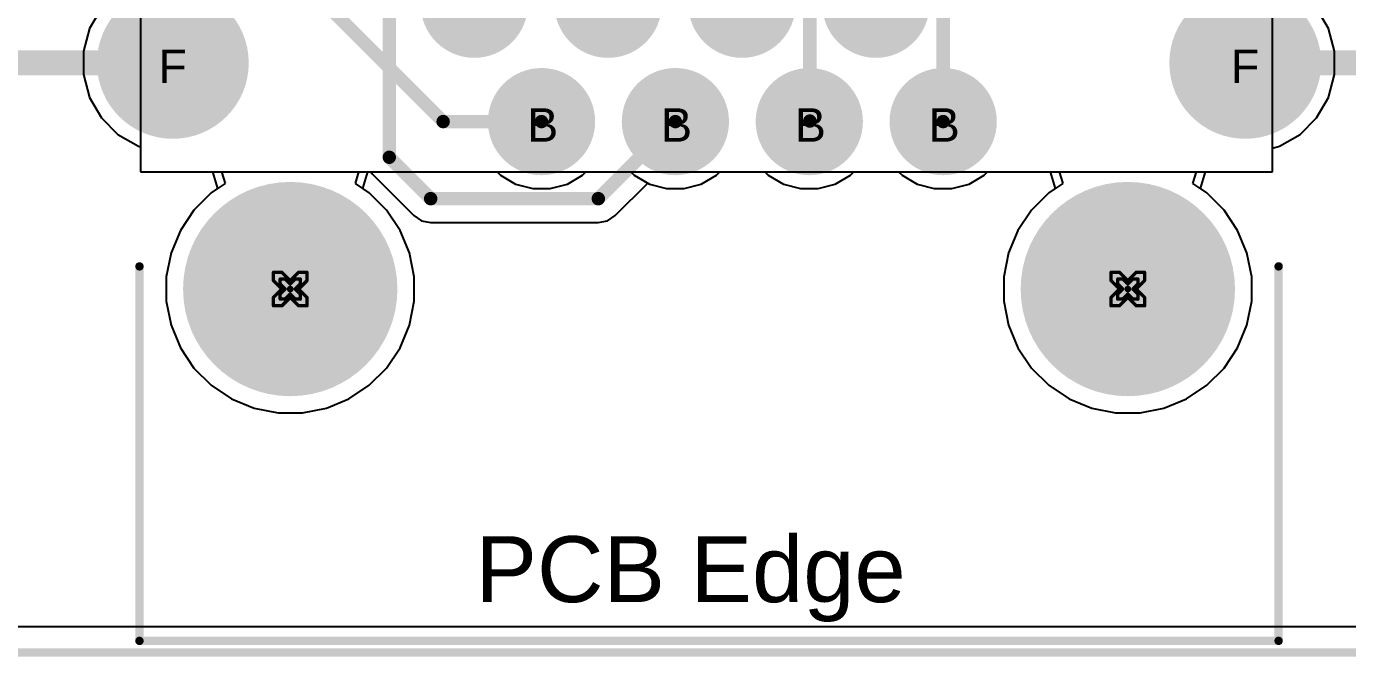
# Model space of a CAD drawing. Header units: inches. Extents: x 0 to 5032, y 0 to 5323.
# Drawn here: x 139.74 to 159.77, y -0.06 to 9.49 of the extents above; entities that cross this region are included whole.
import ezdxf

# ---------------------------------------------------------------- set-up
doc = ezdxf.new("R2010")
doc.units = ezdxf.units.IN
for name, color, linetype in [('Board Outline', 216, 'Continuous'), ('Bottom Layer', 5, 'Continuous'), ('Bottom Solder', 6, 'Continuous'), ('Drill Drawing', 1, 'Continuous'), ('Layer 1', 16, 'Continuous'), ('Layer 2', 76, 'Continuous'), ('Multi-Layer', 9, 'Continuous'), ('Pad Holes', 156, 'Continuous'), ('Top Layer', 1, 'Continuous'), ('Top Overlay', 2, 'Continuous'), ('Top Solder', 216, 'Continuous')]:
    doc.layers.add(name, color=color, linetype=linetype)
doc.styles.add('Arial', font='', dxfattribs={"height": 0.2})
doc.styles.get('Arial').set_extended_font_data('Arial')

# ---------------------------------------------------------------- blocks, each defined once
blk = doc.blocks.new('2_406549_1_119')
at = {"layer": 'Bottom Layer'}
h = blk.add_hatch(color=5, dxfattribs=at)
edge = h.paths.add_edge_path()
edge.add_arc((-3.56, -1.52), 0.762, 0, 360)
h = blk.add_hatch(color=5, dxfattribs=at)
edge = h.paths.add_edge_path()
edge.add_arc((-1.53, -1.52), 0.762, 0, 360)
h = blk.add_hatch(color=5, dxfattribs=at)
edge = h.paths.add_edge_path()
edge.add_arc((0.5, -1.52), 0.762, 0, 360)
h = blk.add_hatch(color=5, dxfattribs=at)
edge = h.paths.add_edge_path()
edge.add_arc((2.53, -1.52), 0.762, 0, 360)
h = blk.add_hatch(color=5, dxfattribs=at)
edge = h.paths.add_edge_path()
edge.add_arc((-8.13, -2.41), 1.1, 0, 360)
h = blk.add_hatch(color=5, dxfattribs=at)
edge = h.paths.add_edge_path()
edge.add_arc((8.13, -2.41), 1.1, 0, 360)
h = blk.add_hatch(color=5, dxfattribs=at)
edge = h.paths.add_edge_path()
edge.add_arc((-2.54, -3.3), 0.762, 0, 360)
h = blk.add_hatch(color=5, dxfattribs=at)
edge = h.paths.add_edge_path()
edge.add_arc((-0.51, -3.3), 0.762, 0, 360)
h = blk.add_hatch(color=5, dxfattribs=at)
edge = h.paths.add_edge_path()
edge.add_arc((1.52, -3.3), 0.762, 0, 360)
h = blk.add_hatch(color=5, dxfattribs=at)
edge = h.paths.add_edge_path()
edge.add_arc((3.55, -3.3), 0.762, 0, 360)
at = {"layer": 'Bottom Solder'}
h = blk.add_hatch(color=6, dxfattribs=at)
edge = h.paths.add_edge_path()
edge.add_arc((-3.56, -1.52), 0.813, 0, 360)
h = blk.add_hatch(color=6, dxfattribs=at)
edge = h.paths.add_edge_path()
edge.add_arc((-1.53, -1.52), 0.813, 0, 360)
h = blk.add_hatch(color=6, dxfattribs=at)
edge = h.paths.add_edge_path()
edge.add_arc((0.5, -1.52), 0.813, 0, 360)
h = blk.add_hatch(color=6, dxfattribs=at)
edge = h.paths.add_edge_path()
edge.add_arc((2.53, -1.52), 0.813, 0, 360)
h = blk.add_hatch(color=6, dxfattribs=at)
edge = h.paths.add_edge_path()
edge.add_arc((-8.13, -2.41), 1.151, 0, 360)
h = blk.add_hatch(color=6, dxfattribs=at)
edge = h.paths.add_edge_path()
edge.add_arc((8.13, -2.41), 1.151, 0, 360)
h = blk.add_hatch(color=6, dxfattribs=at)
edge = h.paths.add_edge_path()
edge.add_arc((-2.54, -3.3), 0.813, 0, 360)
h = blk.add_hatch(color=6, dxfattribs=at)
edge = h.paths.add_edge_path()
edge.add_arc((-0.51, -3.3), 0.813, 0, 360)
h = blk.add_hatch(color=6, dxfattribs=at)
edge = h.paths.add_edge_path()
edge.add_arc((1.52, -3.3), 0.813, 0, 360)
h = blk.add_hatch(color=6, dxfattribs=at)
edge = h.paths.add_edge_path()
edge.add_arc((3.55, -3.3), 0.813, 0, 360)
h = blk.add_hatch(color=6, dxfattribs=at)
edge = h.paths.add_edge_path()
edge.add_arc((-6.35, -5.84), 0.0508, 0, 360)
h = blk.add_hatch(color=6, dxfattribs=at)
edge = h.paths.add_edge_path()
edge.add_arc((6.35, -5.84), 0.0508, 0, 360)
at = {"layer": 'Layer 1'}
h = blk.add_hatch(color=16, dxfattribs=at)
edge = h.paths.add_edge_path()
edge.add_arc((-3.56, -1.52), 0.762, 0, 360)
h = blk.add_hatch(color=16, dxfattribs=at)
edge = h.paths.add_edge_path()
edge.add_arc((-1.53, -1.52), 0.762, 0, 360)
h = blk.add_hatch(color=16, dxfattribs=at)
edge = h.paths.add_edge_path()
edge.add_arc((0.5, -1.52), 0.762, 0, 360)
h = blk.add_hatch(color=16, dxfattribs=at)
edge = h.paths.add_edge_path()
edge.add_arc((2.53, -1.52), 0.762, 0, 360)
h = blk.add_hatch(color=16, dxfattribs=at)
edge = h.paths.add_edge_path()
edge.add_arc((-8.13, -2.41), 1.1, 0, 360)
h = blk.add_hatch(color=16, dxfattribs=at)
edge = h.paths.add_edge_path()
edge.add_arc((8.13, -2.41), 1.1, 0, 360)
h = blk.add_hatch(color=16, dxfattribs=at)
edge = h.paths.add_edge_path()
edge.add_arc((-2.54, -3.3), 0.762, 0, 360)
h = blk.add_hatch(color=16, dxfattribs=at)
edge = h.paths.add_edge_path()
edge.add_arc((-0.51, -3.3), 0.762, 0, 360)
h = blk.add_hatch(color=16, dxfattribs=at)
edge = h.paths.add_edge_path()
edge.add_arc((1.52, -3.3), 0.762, 0, 360)
h = blk.add_hatch(color=16, dxfattribs=at)
edge = h.paths.add_edge_path()
edge.add_arc((3.55, -3.3), 0.762, 0, 360)
at = {"layer": 'Layer 2'}
h = blk.add_hatch(color=76, dxfattribs=at)
edge = h.paths.add_edge_path()
edge.add_arc((-3.56, -1.52), 0.762, 0, 360)
h = blk.add_hatch(color=76, dxfattribs=at)
edge = h.paths.add_edge_path()
edge.add_arc((-1.53, -1.52), 0.762, 0, 360)
h = blk.add_hatch(color=76, dxfattribs=at)
edge = h.paths.add_edge_path()
edge.add_arc((0.5, -1.52), 0.762, 0, 360)
h = blk.add_hatch(color=76, dxfattribs=at)
edge = h.paths.add_edge_path()
edge.add_arc((2.53, -1.52), 0.762, 0, 360)
h = blk.add_hatch(color=76, dxfattribs=at)
edge = h.paths.add_edge_path()
edge.add_arc((-8.13, -2.41), 1.1, 0, 360)
h = blk.add_hatch(color=76, dxfattribs=at)
edge = h.paths.add_edge_path()
edge.add_arc((8.13, -2.41), 1.1, 0, 360)
h = blk.add_hatch(color=76, dxfattribs=at)
edge = h.paths.add_edge_path()
edge.add_arc((-2.54, -3.3), 0.762, 0, 360)
h = blk.add_hatch(color=76, dxfattribs=at)
edge = h.paths.add_edge_path()
edge.add_arc((-0.51, -3.3), 0.762, 0, 360)
h = blk.add_hatch(color=76, dxfattribs=at)
edge = h.paths.add_edge_path()
edge.add_arc((1.52, -3.3), 0.762, 0, 360)
h = blk.add_hatch(color=76, dxfattribs=at)
edge = h.paths.add_edge_path()
edge.add_arc((3.55, -3.3), 0.762, 0, 360)
at = {"layer": 'Multi-Layer'}
h = blk.add_hatch(color=9, dxfattribs=at)
edge = h.paths.add_edge_path()
edge.add_arc((-3.56, -1.52), 0.762, 0, 360)
h = blk.add_hatch(color=9, dxfattribs=at)
edge = h.paths.add_edge_path()
edge.add_arc((-1.53, -1.52), 0.762, 0, 360)
h = blk.add_hatch(color=9, dxfattribs=at)
edge = h.paths.add_edge_path()
edge.add_arc((0.5, -1.52), 0.762, 0, 360)
h = blk.add_hatch(color=9, dxfattribs=at)
edge = h.paths.add_edge_path()
edge.add_arc((2.53, -1.52), 0.762, 0, 360)
h = blk.add_hatch(color=9, dxfattribs=at)
edge = h.paths.add_edge_path()
edge.add_arc((-8.13, -2.41), 1.1, 0, 360)
h = blk.add_hatch(color=9, dxfattribs=at)
edge = h.paths.add_edge_path()
edge.add_arc((8.13, -2.41), 1.1, 0, 360)
h = blk.add_hatch(color=9, dxfattribs=at)
edge = h.paths.add_edge_path()
edge.add_arc((-2.54, -3.3), 0.762, 0, 360)
h = blk.add_hatch(color=9, dxfattribs=at)
edge = h.paths.add_edge_path()
edge.add_arc((-0.51, -3.3), 0.762, 0, 360)
h = blk.add_hatch(color=9, dxfattribs=at)
edge = h.paths.add_edge_path()
edge.add_arc((1.52, -3.3), 0.762, 0, 360)
h = blk.add_hatch(color=9, dxfattribs=at)
edge = h.paths.add_edge_path()
edge.add_arc((3.55, -3.3), 0.762, 0, 360)
at = {"layer": 'Pad Holes'}
h = blk.add_hatch(color=7, dxfattribs=at)
edge = h.paths.add_edge_path()
edge.add_arc((-3.56, -1.52), 0.45, 0, 360)
h = blk.add_hatch(color=7, dxfattribs=at)
edge = h.paths.add_edge_path()
edge.add_arc((-1.53, -1.52), 0.45, 0, 360)
h = blk.add_hatch(color=7, dxfattribs=at)
edge = h.paths.add_edge_path()
edge.add_arc((0.5, -1.52), 0.45, 0, 360)
h = blk.add_hatch(color=7, dxfattribs=at)
edge = h.paths.add_edge_path()
edge.add_arc((2.53, -1.52), 0.45, 0, 360)
h = blk.add_hatch(color=7, dxfattribs=at)
edge = h.paths.add_edge_path()
edge.add_arc((-8.13, -2.41), 0.785, 0, 360)
h = blk.add_hatch(color=7, dxfattribs=at)
edge = h.paths.add_edge_path()
edge.add_arc((8.13, -2.41), 0.785, 0, 360)
h = blk.add_hatch(color=7, dxfattribs=at)
edge = h.paths.add_edge_path()
edge.add_arc((-2.54, -3.3), 0.45, 0, 360)
h = blk.add_hatch(color=7, dxfattribs=at)
edge = h.paths.add_edge_path()
edge.add_arc((-0.51, -3.3), 0.45, 0, 360)
h = blk.add_hatch(color=7, dxfattribs=at)
edge = h.paths.add_edge_path()
edge.add_arc((1.52, -3.3), 0.45, 0, 360)
h = blk.add_hatch(color=7, dxfattribs=at)
edge = h.paths.add_edge_path()
edge.add_arc((3.55, -3.3), 0.45, 0, 360)
h = blk.add_hatch(color=7, dxfattribs=at)
edge = h.paths.add_edge_path()
edge.add_arc((-6.35, -5.84), 1.625, 0, 360)
h = blk.add_hatch(color=7, dxfattribs=at)
edge = h.paths.add_edge_path()
edge.add_arc((6.35, -5.84), 1.625, 0, 360)
at = {"layer": 'Top Layer'}
h = blk.add_hatch(color=1, dxfattribs=at)
edge = h.paths.add_edge_path()
edge.add_arc((-3.56, -1.52), 0.762, 0, 360)
h = blk.add_hatch(color=1, dxfattribs=at)
edge = h.paths.add_edge_path()
edge.add_arc((-1.53, -1.52), 0.762, 0, 360)
h = blk.add_hatch(color=1, dxfattribs=at)
edge = h.paths.add_edge_path()
edge.add_arc((0.5, -1.52), 0.762, 0, 360)
h = blk.add_hatch(color=1, dxfattribs=at)
edge = h.paths.add_edge_path()
edge.add_arc((2.53, -1.52), 0.762, 0, 360)
h = blk.add_hatch(color=1, dxfattribs=at)
edge = h.paths.add_edge_path()
edge.add_arc((-8.13, -2.41), 1.1, 0, 360)
h = blk.add_hatch(color=1, dxfattribs=at)
edge = h.paths.add_edge_path()
edge.add_arc((8.13, -2.41), 1.1, 0, 360)
h = blk.add_hatch(color=1, dxfattribs=at)
edge = h.paths.add_edge_path()
edge.add_arc((-2.54, -3.3), 0.762, 0, 360)
h = blk.add_hatch(color=1, dxfattribs=at)
edge = h.paths.add_edge_path()
edge.add_arc((-0.51, -3.3), 0.762, 0, 360)
h = blk.add_hatch(color=1, dxfattribs=at)
edge = h.paths.add_edge_path()
edge.add_arc((1.52, -3.3), 0.762, 0, 360)
h = blk.add_hatch(color=1, dxfattribs=at)
edge = h.paths.add_edge_path()
edge.add_arc((3.55, -3.3), 0.762, 0, 360)
at = {"layer": 'Top Solder'}
h = blk.add_hatch(color=216, dxfattribs=at)
edge = h.paths.add_edge_path()
edge.add_arc((-3.56, -1.52), 0.813, 0, 360)
h = blk.add_hatch(color=216, dxfattribs=at)
edge = h.paths.add_edge_path()
edge.add_arc((-1.53, -1.52), 0.813, 0, 360)
h = blk.add_hatch(color=216, dxfattribs=at)
edge = h.paths.add_edge_path()
edge.add_arc((0.5, -1.52), 0.813, 0, 360)
h = blk.add_hatch(color=216, dxfattribs=at)
edge = h.paths.add_edge_path()
edge.add_arc((2.53, -1.52), 0.813, 0, 360)
h = blk.add_hatch(color=216, dxfattribs=at)
edge = h.paths.add_edge_path()
edge.add_arc((-8.13, -2.41), 1.151, 0, 360)
h = blk.add_hatch(color=216, dxfattribs=at)
edge = h.paths.add_edge_path()
edge.add_arc((8.13, -2.41), 1.151, 0, 360)
h = blk.add_hatch(color=216, dxfattribs=at)
edge = h.paths.add_edge_path()
edge.add_arc((-2.54, -3.3), 0.813, 0, 360)
h = blk.add_hatch(color=216, dxfattribs=at)
edge = h.paths.add_edge_path()
edge.add_arc((-0.51, -3.3), 0.813, 0, 360)
h = blk.add_hatch(color=216, dxfattribs=at)
edge = h.paths.add_edge_path()
edge.add_arc((1.52, -3.3), 0.813, 0, 360)
h = blk.add_hatch(color=216, dxfattribs=at)
edge = h.paths.add_edge_path()
edge.add_arc((3.55, -3.3), 0.813, 0, 360)
h = blk.add_hatch(color=216, dxfattribs=at)
edge = h.paths.add_edge_path()
edge.add_arc((-6.35, -5.84), 0.0508, 0, 360)
h = blk.add_hatch(color=216, dxfattribs=at)
edge = h.paths.add_edge_path()
edge.add_arc((6.35, -5.84), 0.0508, 0, 360)
at = {"layer": 'Top Overlay'}
for points in [[(-8.636, -11.176, 0.127, 0.127, 0), (-8.636, -5.496, 0.127, 0.127, 0)], [(8.636, -11.176, 0.127, 0.127, 0), (8.636, -5.496, 0.127, 0.127, 0)], [(-8.636, -11.176, 0.127, 0.127, 0), (8.636, -11.176, 0.127, 0.127, 0)]]:
    blk.add_lwpolyline(points, format="xyseb", dxfattribs=at)
for points in [[(-8.668, -5.496, 0.0635, 0.0635, 1), (-8.604, -5.496, 0.0635, 0.0635, 1)], [(8.604, -5.496, 0.0635, 0.0635, 1), (8.668, -5.496, 0.0635, 0.0635, 1)], [(-8.668, -11.176, 0.0635, 0.0635, 1), (-8.604, -11.176, 0.0635, 0.0635, 1)], [(-8.668, -11.176, 0.0635, 0.0635, 1), (-8.604, -11.176, 0.0635, 0.0635, 1)], [(8.604, -11.176, 0.0635, 0.0635, 1), (8.668, -11.176, 0.0635, 0.0635, 1)], [(8.604, -11.176, 0.0635, 0.0635, 1), (8.668, -11.176, 0.0635, 0.0635, 1)]]:
    blk.add_lwpolyline(points, format="xyseb", close=True, dxfattribs=at)
at = {"layer": 'Top Overlay', "style": 'Arial'}
blk.add_text('PCB Edge', height=1, rotation=360, dxfattribs=at).set_placement((-3.54, -10.589))

msp = doc.modelspace()

# ---------------------------------------------------------------- linework, layer by layer
at = {"layer": 'Board Outline'}
msp.add_lwpolyline([(138.479, 0, 0.127, 0.127, 0), (200, 0, 0.127, 0.127, 0)], format="xyseb", dxfattribs=at)
at = {"layer": 'Bottom Layer'}
for p, q in [((140.877, 9.772), (140.699, 9.463)), ((159.482, 9.463), (159.304, 9.772)), ((140.699, 9.463), (140.607, 9.119)), ((159.575, 9.119), (159.482, 9.463)), ((140.607, 9.119), (140.607, 8.763)), ((159.575, 8.763), (159.575, 9.119)), ((140.607, 8.763), (140.699, 8.418)), ((159.482, 8.418), (159.575, 8.763)), ((140.699, 8.418), (140.877, 8.109)), ((159.304, 8.109), (159.482, 8.418)), ((140.877, 8.109), (141.129, 7.857)), ((159.052, 7.857), (159.304, 8.109)), ((141.129, 7.857), (141.438, 7.679)), ((158.743, 7.679), (159.052, 7.857)), ((141.438, 7.679), (141.471, 7.67)), ((141.471, 7.67), (141.471, 7.289)), ((158.632, 7.649), (158.743, 7.679)), ((158.632, 7.289), (158.632, 7.649)), ((141.471, 7.289), (142.699, 7.289)), ((142.699, 7.289), (142.753, 7.111)), ((144.728, 7.111), (144.782, 7.289)), ((144.782, 7.289), (144.963, 7.289)), ((144.963, 7.289), (144.986, 7.254)), ((144.986, 7.254), (145.614, 6.626)), ((149.973, 7.104), (150.204, 7.238)), ((150.204, 7.238), (150.255, 7.289)), ((150.255, 7.289), (150.936, 7.289)), ((150.936, 7.289), (150.987, 7.238)), ((150.987, 7.238), (151.218, 7.104)), ((152.003, 7.104), (152.234, 7.238)), ((152.234, 7.238), (152.285, 7.289)), ((152.285, 7.289), (152.966, 7.289)), ((152.966, 7.289), (153.017, 7.238)), ((153.017, 7.238), (153.248, 7.104)), ((154.033, 7.104), (154.264, 7.238)), ((154.264, 7.238), (154.315, 7.289)), ((154.315, 7.289), (155.399, 7.289)), ((155.399, 7.289), (155.453, 7.111)), ((157.428, 7.111), (157.482, 7.289)), ((157.482, 7.289), (158.632, 7.289)), ((142.753, 7.111), (142.543, 6.97)), ((144.938, 6.97), (144.728, 7.111)), ((148.669, 6.626), (149.162, 7.119)), ((149.162, 7.119), (149.188, 7.104)), ((149.188, 7.104), (149.447, 7.035)), ((149.447, 7.035), (149.714, 7.035)), ((149.714, 7.035), (149.973, 7.104)), ((151.218, 7.104), (151.477, 7.035)), ((151.477, 7.035), (151.744, 7.035)), ((151.744, 7.035), (152.003, 7.104)), ((153.248, 7.104), (153.507, 7.035)), ((153.507, 7.035), (153.774, 7.035)), ((153.774, 7.035), (154.033, 7.104)), ((155.453, 7.111), (155.243, 6.97)), ((157.638, 6.97), (157.428, 7.111)), ((142.543, 6.97), (142.281, 6.709)), ((145.2, 6.709), (144.938, 6.97)), ((155.243, 6.97), (154.981, 6.709)), ((157.9, 6.709), (157.638, 6.97)), ((142.281, 6.709), (142.075, 6.401)), ((145.406, 6.401), (145.2, 6.709)), ((145.614, 6.626), (145.614, 6.626)), ((145.614, 6.626), (145.731, 6.547)), ((148.551, 6.547), (148.669, 6.626)), ((154.981, 6.709), (154.775, 6.401)), ((158.106, 6.401), (157.9, 6.709)), ((145.731, 6.547), (145.87, 6.52)), ((145.87, 6.52), (148.412, 6.52)), ((148.412, 6.52), (148.551, 6.547)), ((148.412, 6.52), (148.412, 6.52)), ((142.075, 6.401), (141.934, 6.059)), ((145.547, 6.059), (145.406, 6.401)), ((154.775, 6.401), (154.634, 6.059)), ((158.247, 6.059), (158.106, 6.401)), ((141.934, 6.059), (141.862, 5.696)), ((145.62, 5.696), (145.547, 6.059)), ((154.634, 6.059), (154.562, 5.696)), ((158.32, 5.696), (158.247, 6.059)), ((141.862, 5.696), (141.862, 5.326)), ((145.62, 5.326), (145.62, 5.696)), ((154.562, 5.696), (154.562, 5.326)), ((158.32, 5.326), (158.32, 5.696)), ((141.862, 5.326), (141.934, 4.963)), ((145.547, 4.963), (145.62, 5.326)), ((154.562, 5.326), (154.634, 4.963)), ((158.247, 4.963), (158.32, 5.326)), ((141.934, 4.963), (142.075, 4.621)), ((145.406, 4.621), (145.547, 4.963)), ((154.634, 4.963), (154.775, 4.621)), ((158.106, 4.621), (158.247, 4.963)), ((142.075, 4.621), (142.281, 4.313)), ((145.2, 4.313), (145.406, 4.621)), ((154.775, 4.621), (154.981, 4.313)), ((157.9, 4.313), (158.106, 4.621)), ((142.281, 4.313), (142.543, 4.051)), ((144.938, 4.051), (145.2, 4.313)), ((154.981, 4.313), (155.243, 4.051)), ((157.638, 4.051), (157.9, 4.313)), ((142.543, 4.051), (142.851, 3.846)), ((144.631, 3.846), (144.938, 4.051)), ((155.243, 4.051), (155.551, 3.846)), ((157.331, 3.846), (157.638, 4.051)), ((142.851, 3.846), (143.193, 3.704)), ((144.289, 3.704), (144.631, 3.846)), ((155.551, 3.846), (155.893, 3.704)), ((156.989, 3.704), (157.331, 3.846)), ((143.193, 3.704), (143.556, 3.632)), ((143.556, 3.632), (143.926, 3.632)), ((143.926, 3.632), (144.289, 3.704)), ((155.893, 3.704), (156.256, 3.632)), ((156.256, 3.632), (156.626, 3.632)), ((156.626, 3.632), (156.989, 3.704)), ((195.516, 0.388), (138.868, 0.388))]:
    msp.add_line(p, q, dxfattribs=at)
for points in [[(145.242, 7.51, 0.203, 0.203, 0), (145.242, 10.391, 0.203, 0.203, 0)], [(148.412, 6.882, 0.203, 0.203, 0), (149.581, 8.051, 0.203, 0.203, 0)], [(145.242, 7.51, 0.203, 0.203, 0), (145.87, 6.882, 0.203, 0.203, 0)], [(145.87, 6.882, 0.203, 0.203, 0), (148.412, 6.882, 0.203, 0.203, 0)]]:
    msp.add_lwpolyline(points, format="xyseb", dxfattribs=at)
for points in [[(149.53, 8.051, 0.102, 0.102, 1), (149.631, 8.051, 0.102, 0.102, 1)], [(145.192, 7.51, 0.102, 0.102, 1), (145.293, 7.51, 0.102, 0.102, 1)], [(145.192, 7.51, 0.102, 0.102, 1), (145.293, 7.51, 0.102, 0.102, 1)], [(145.819, 6.882, 0.102, 0.102, 1), (145.921, 6.882, 0.102, 0.102, 1)], [(145.819, 6.882, 0.102, 0.102, 1), (145.921, 6.882, 0.102, 0.102, 1)], [(148.361, 6.882, 0.102, 0.102, 1), (148.463, 6.882, 0.102, 0.102, 1)], [(148.361, 6.882, 0.102, 0.102, 1), (148.463, 6.882, 0.102, 0.102, 1)]]:
    msp.add_lwpolyline(points, format="xyseb", close=True, dxfattribs=at)
at = {"layer": 'Drill Drawing'}
for points in [[(143.487, 5.638, 0.0508, 0.0508, 0), (143.487, 5.765, 0.0508, 0.0508, 0)], [(143.487, 5.765, 0.0508, 0.0508, 0), (143.614, 5.765, 0.0508, 0.0508, 0)], [(143.487, 5.638, 0.0508, 0.0508, 0), (143.614, 5.511, 0.0508, 0.0508, 0)], [(143.588, 5.587, 0.0508, 0.0508, 0), (143.588, 5.663, 0.0508, 0.0508, 0)], [(143.588, 5.663, 0.0508, 0.0508, 0), (143.664, 5.663, 0.0508, 0.0508, 0)], [(143.588, 5.587, 0.0508, 0.0508, 0), (143.664, 5.511, 0.0508, 0.0508, 0)], [(143.614, 5.765, 0.0508, 0.0508, 0), (143.741, 5.638, 0.0508, 0.0508, 0)], [(143.664, 5.663, 0.0508, 0.0508, 0), (143.741, 5.587, 0.0508, 0.0508, 0)], [(143.741, 5.638, 0.0508, 0.0508, 0), (143.868, 5.765, 0.0508, 0.0508, 0)], [(143.741, 5.587, 0.0508, 0.0508, 0), (143.817, 5.663, 0.0508, 0.0508, 0)], [(143.817, 5.663, 0.0508, 0.0508, 0), (143.893, 5.663, 0.0508, 0.0508, 0)], [(143.817, 5.511, 0.0508, 0.0508, 0), (143.893, 5.587, 0.0508, 0.0508, 0)], [(143.868, 5.765, 0.0508, 0.0508, 0), (143.995, 5.765, 0.0508, 0.0508, 0)], [(143.868, 5.511, 0.0508, 0.0508, 0), (143.995, 5.638, 0.0508, 0.0508, 0)], [(143.893, 5.587, 0.0508, 0.0508, 0), (143.893, 5.663, 0.0508, 0.0508, 0)], [(143.995, 5.638, 0.0508, 0.0508, 0), (143.995, 5.765, 0.0508, 0.0508, 0)], [(156.187, 5.638, 0.0508, 0.0508, 0), (156.187, 5.765, 0.0508, 0.0508, 0)], [(156.187, 5.765, 0.0508, 0.0508, 0), (156.314, 5.765, 0.0508, 0.0508, 0)], [(156.187, 5.638, 0.0508, 0.0508, 0), (156.314, 5.511, 0.0508, 0.0508, 0)], [(156.288, 5.587, 0.0508, 0.0508, 0), (156.288, 5.663, 0.0508, 0.0508, 0)], [(156.288, 5.663, 0.0508, 0.0508, 0), (156.364, 5.663, 0.0508, 0.0508, 0)], [(156.288, 5.587, 0.0508, 0.0508, 0), (156.364, 5.511, 0.0508, 0.0508, 0)], [(156.314, 5.765, 0.0508, 0.0508, 0), (156.441, 5.638, 0.0508, 0.0508, 0)], [(156.364, 5.663, 0.0508, 0.0508, 0), (156.441, 5.587, 0.0508, 0.0508, 0)], [(156.441, 5.638, 0.0508, 0.0508, 0), (156.568, 5.765, 0.0508, 0.0508, 0)], [(156.441, 5.587, 0.0508, 0.0508, 0), (156.517, 5.663, 0.0508, 0.0508, 0)], [(156.517, 5.663, 0.0508, 0.0508, 0), (156.593, 5.663, 0.0508, 0.0508, 0)], [(156.517, 5.511, 0.0508, 0.0508, 0), (156.593, 5.587, 0.0508, 0.0508, 0)], [(156.568, 5.765, 0.0508, 0.0508, 0), (156.695, 5.765, 0.0508, 0.0508, 0)], [(156.568, 5.511, 0.0508, 0.0508, 0), (156.695, 5.638, 0.0508, 0.0508, 0)], [(156.593, 5.587, 0.0508, 0.0508, 0), (156.593, 5.663, 0.0508, 0.0508, 0)], [(156.695, 5.638, 0.0508, 0.0508, 0), (156.695, 5.765, 0.0508, 0.0508, 0)], [(143.487, 5.384, 0.0508, 0.0508, 0), (143.614, 5.511, 0.0508, 0.0508, 0)], [(143.487, 5.257, 0.0508, 0.0508, 0), (143.487, 5.384, 0.0508, 0.0508, 0)], [(143.588, 5.435, 0.0508, 0.0508, 0), (143.664, 5.511, 0.0508, 0.0508, 0)], [(143.588, 5.358, 0.0508, 0.0508, 0), (143.588, 5.435, 0.0508, 0.0508, 0)], [(143.614, 5.257, 0.0508, 0.0508, 0), (143.741, 5.384, 0.0508, 0.0508, 0)], [(143.664, 5.358, 0.0508, 0.0508, 0), (143.741, 5.435, 0.0508, 0.0508, 0)], [(143.741, 5.435, 0.0508, 0.0508, 0), (143.817, 5.358, 0.0508, 0.0508, 0)], [(143.741, 5.384, 0.0508, 0.0508, 0), (143.868, 5.257, 0.0508, 0.0508, 0)], [(143.817, 5.511, 0.0508, 0.0508, 0), (143.893, 5.435, 0.0508, 0.0508, 0)], [(143.868, 5.511, 0.0508, 0.0508, 0), (143.995, 5.384, 0.0508, 0.0508, 0)], [(143.893, 5.358, 0.0508, 0.0508, 0), (143.893, 5.435, 0.0508, 0.0508, 0)], [(143.995, 5.257, 0.0508, 0.0508, 0), (143.995, 5.384, 0.0508, 0.0508, 0)], [(156.187, 5.384, 0.0508, 0.0508, 0), (156.314, 5.511, 0.0508, 0.0508, 0)], [(156.187, 5.257, 0.0508, 0.0508, 0), (156.187, 5.384, 0.0508, 0.0508, 0)], [(156.288, 5.435, 0.0508, 0.0508, 0), (156.364, 5.511, 0.0508, 0.0508, 0)], [(156.288, 5.358, 0.0508, 0.0508, 0), (156.288, 5.435, 0.0508, 0.0508, 0)], [(156.314, 5.257, 0.0508, 0.0508, 0), (156.441, 5.384, 0.0508, 0.0508, 0)], [(156.364, 5.358, 0.0508, 0.0508, 0), (156.441, 5.435, 0.0508, 0.0508, 0)], [(156.441, 5.435, 0.0508, 0.0508, 0), (156.517, 5.358, 0.0508, 0.0508, 0)], [(156.441, 5.384, 0.0508, 0.0508, 0), (156.568, 5.257, 0.0508, 0.0508, 0)], [(156.517, 5.511, 0.0508, 0.0508, 0), (156.593, 5.435, 0.0508, 0.0508, 0)], [(156.568, 5.511, 0.0508, 0.0508, 0), (156.695, 5.384, 0.0508, 0.0508, 0)], [(156.593, 5.358, 0.0508, 0.0508, 0), (156.593, 5.435, 0.0508, 0.0508, 0)], [(156.695, 5.257, 0.0508, 0.0508, 0), (156.695, 5.384, 0.0508, 0.0508, 0)], [(143.487, 5.257, 0.0508, 0.0508, 0), (143.614, 5.257, 0.0508, 0.0508, 0)], [(143.588, 5.358, 0.0508, 0.0508, 0), (143.664, 5.358, 0.0508, 0.0508, 0)], [(143.817, 5.358, 0.0508, 0.0508, 0), (143.893, 5.358, 0.0508, 0.0508, 0)], [(143.868, 5.257, 0.0508, 0.0508, 0), (143.995, 5.257, 0.0508, 0.0508, 0)], [(156.187, 5.257, 0.0508, 0.0508, 0), (156.314, 5.257, 0.0508, 0.0508, 0)], [(156.288, 5.358, 0.0508, 0.0508, 0), (156.364, 5.358, 0.0508, 0.0508, 0)], [(156.517, 5.358, 0.0508, 0.0508, 0), (156.593, 5.358, 0.0508, 0.0508, 0)], [(156.568, 5.257, 0.0508, 0.0508, 0), (156.695, 5.257, 0.0508, 0.0508, 0)]]:
    msp.add_lwpolyline(points, format="xyseb", dxfattribs=at)
for points in [[(143.474, 5.765, 0.0254, 0.0254, 1), (143.499, 5.765, 0.0254, 0.0254, 1)], [(143.474, 5.765, 0.0254, 0.0254, 1), (143.499, 5.765, 0.0254, 0.0254, 1)], [(143.474, 5.638, 0.0254, 0.0254, 1), (143.499, 5.638, 0.0254, 0.0254, 1)], [(143.474, 5.638, 0.0254, 0.0254, 1), (143.499, 5.638, 0.0254, 0.0254, 1)], [(143.576, 5.663, 0.0254, 0.0254, 1), (143.601, 5.663, 0.0254, 0.0254, 1)], [(143.576, 5.663, 0.0254, 0.0254, 1), (143.601, 5.663, 0.0254, 0.0254, 1)], [(143.576, 5.587, 0.0254, 0.0254, 1), (143.601, 5.587, 0.0254, 0.0254, 1)], [(143.576, 5.587, 0.0254, 0.0254, 1), (143.601, 5.587, 0.0254, 0.0254, 1)], [(143.601, 5.765, 0.0254, 0.0254, 1), (143.626, 5.765, 0.0254, 0.0254, 1)], [(143.601, 5.765, 0.0254, 0.0254, 1), (143.626, 5.765, 0.0254, 0.0254, 1)], [(143.652, 5.663, 0.0254, 0.0254, 1), (143.677, 5.663, 0.0254, 0.0254, 1)], [(143.652, 5.663, 0.0254, 0.0254, 1), (143.677, 5.663, 0.0254, 0.0254, 1)], [(143.728, 5.638, 0.0254, 0.0254, 1), (143.753, 5.638, 0.0254, 0.0254, 1)], [(143.728, 5.638, 0.0254, 0.0254, 1), (143.753, 5.638, 0.0254, 0.0254, 1)], [(143.728, 5.587, 0.0254, 0.0254, 1), (143.753, 5.587, 0.0254, 0.0254, 1)], [(143.728, 5.587, 0.0254, 0.0254, 1), (143.753, 5.587, 0.0254, 0.0254, 1)], [(143.804, 5.663, 0.0254, 0.0254, 1), (143.83, 5.663, 0.0254, 0.0254, 1)], [(143.804, 5.663, 0.0254, 0.0254, 1), (143.83, 5.663, 0.0254, 0.0254, 1)], [(143.855, 5.765, 0.0254, 0.0254, 1), (143.88, 5.765, 0.0254, 0.0254, 1)], [(143.855, 5.765, 0.0254, 0.0254, 1), (143.88, 5.765, 0.0254, 0.0254, 1)], [(143.88, 5.663, 0.0254, 0.0254, 1), (143.906, 5.663, 0.0254, 0.0254, 1)], [(143.88, 5.663, 0.0254, 0.0254, 1), (143.906, 5.663, 0.0254, 0.0254, 1)], [(143.88, 5.587, 0.0254, 0.0254, 1), (143.906, 5.587, 0.0254, 0.0254, 1)], [(143.88, 5.587, 0.0254, 0.0254, 1), (143.906, 5.587, 0.0254, 0.0254, 1)], [(143.982, 5.765, 0.0254, 0.0254, 1), (144.007, 5.765, 0.0254, 0.0254, 1)], [(143.982, 5.765, 0.0254, 0.0254, 1), (144.007, 5.765, 0.0254, 0.0254, 1)], [(143.982, 5.638, 0.0254, 0.0254, 1), (144.007, 5.638, 0.0254, 0.0254, 1)], [(143.982, 5.638, 0.0254, 0.0254, 1), (144.007, 5.638, 0.0254, 0.0254, 1)], [(156.174, 5.765, 0.0254, 0.0254, 1), (156.199, 5.765, 0.0254, 0.0254, 1)], [(156.174, 5.765, 0.0254, 0.0254, 1), (156.199, 5.765, 0.0254, 0.0254, 1)], [(156.174, 5.638, 0.0254, 0.0254, 1), (156.199, 5.638, 0.0254, 0.0254, 1)], [(156.174, 5.638, 0.0254, 0.0254, 1), (156.199, 5.638, 0.0254, 0.0254, 1)], [(156.276, 5.663, 0.0254, 0.0254, 1), (156.301, 5.663, 0.0254, 0.0254, 1)], [(156.276, 5.663, 0.0254, 0.0254, 1), (156.301, 5.663, 0.0254, 0.0254, 1)], [(156.276, 5.587, 0.0254, 0.0254, 1), (156.301, 5.587, 0.0254, 0.0254, 1)], [(156.276, 5.587, 0.0254, 0.0254, 1), (156.301, 5.587, 0.0254, 0.0254, 1)], [(156.301, 5.765, 0.0254, 0.0254, 1), (156.326, 5.765, 0.0254, 0.0254, 1)], [(156.301, 5.765, 0.0254, 0.0254, 1), (156.326, 5.765, 0.0254, 0.0254, 1)], [(156.352, 5.663, 0.0254, 0.0254, 1), (156.377, 5.663, 0.0254, 0.0254, 1)], [(156.352, 5.663, 0.0254, 0.0254, 1), (156.377, 5.663, 0.0254, 0.0254, 1)], [(156.428, 5.638, 0.0254, 0.0254, 1), (156.453, 5.638, 0.0254, 0.0254, 1)], [(156.428, 5.638, 0.0254, 0.0254, 1), (156.453, 5.638, 0.0254, 0.0254, 1)], [(156.428, 5.587, 0.0254, 0.0254, 1), (156.453, 5.587, 0.0254, 0.0254, 1)], [(156.428, 5.587, 0.0254, 0.0254, 1), (156.453, 5.587, 0.0254, 0.0254, 1)], [(156.504, 5.663, 0.0254, 0.0254, 1), (156.53, 5.663, 0.0254, 0.0254, 1)], [(156.504, 5.663, 0.0254, 0.0254, 1), (156.53, 5.663, 0.0254, 0.0254, 1)], [(156.555, 5.765, 0.0254, 0.0254, 1), (156.58, 5.765, 0.0254, 0.0254, 1)], [(156.555, 5.765, 0.0254, 0.0254, 1), (156.58, 5.765, 0.0254, 0.0254, 1)], [(156.58, 5.663, 0.0254, 0.0254, 1), (156.606, 5.663, 0.0254, 0.0254, 1)], [(156.58, 5.663, 0.0254, 0.0254, 1), (156.606, 5.663, 0.0254, 0.0254, 1)], [(156.58, 5.587, 0.0254, 0.0254, 1), (156.606, 5.587, 0.0254, 0.0254, 1)], [(156.58, 5.587, 0.0254, 0.0254, 1), (156.606, 5.587, 0.0254, 0.0254, 1)], [(156.682, 5.765, 0.0254, 0.0254, 1), (156.707, 5.765, 0.0254, 0.0254, 1)], [(156.682, 5.765, 0.0254, 0.0254, 1), (156.707, 5.765, 0.0254, 0.0254, 1)], [(156.682, 5.638, 0.0254, 0.0254, 1), (156.707, 5.638, 0.0254, 0.0254, 1)], [(156.682, 5.638, 0.0254, 0.0254, 1), (156.707, 5.638, 0.0254, 0.0254, 1)], [(143.474, 5.384, 0.0254, 0.0254, 1), (143.499, 5.384, 0.0254, 0.0254, 1)], [(143.474, 5.384, 0.0254, 0.0254, 1), (143.499, 5.384, 0.0254, 0.0254, 1)], [(143.576, 5.435, 0.0254, 0.0254, 1), (143.601, 5.435, 0.0254, 0.0254, 1)], [(143.576, 5.435, 0.0254, 0.0254, 1), (143.601, 5.435, 0.0254, 0.0254, 1)], [(143.601, 5.511, 0.0254, 0.0254, 1), (143.626, 5.511, 0.0254, 0.0254, 1)], [(143.601, 5.511, 0.0254, 0.0254, 1), (143.626, 5.511, 0.0254, 0.0254, 1)], [(143.652, 5.511, 0.0254, 0.0254, 1), (143.677, 5.511, 0.0254, 0.0254, 1)], [(143.652, 5.511, 0.0254, 0.0254, 1), (143.677, 5.511, 0.0254, 0.0254, 1)], [(143.728, 5.435, 0.0254, 0.0254, 1), (143.753, 5.435, 0.0254, 0.0254, 1)], [(143.728, 5.435, 0.0254, 0.0254, 1), (143.753, 5.435, 0.0254, 0.0254, 1)], [(143.728, 5.384, 0.0254, 0.0254, 1), (143.753, 5.384, 0.0254, 0.0254, 1)], [(143.728, 5.384, 0.0254, 0.0254, 1), (143.753, 5.384, 0.0254, 0.0254, 1)], [(143.804, 5.511, 0.0254, 0.0254, 1), (143.83, 5.511, 0.0254, 0.0254, 1)], [(143.804, 5.511, 0.0254, 0.0254, 1), (143.83, 5.511, 0.0254, 0.0254, 1)], [(143.855, 5.511, 0.0254, 0.0254, 1), (143.88, 5.511, 0.0254, 0.0254, 1)], [(143.855, 5.511, 0.0254, 0.0254, 1), (143.88, 5.511, 0.0254, 0.0254, 1)], [(143.88, 5.435, 0.0254, 0.0254, 1), (143.906, 5.435, 0.0254, 0.0254, 1)], [(143.88, 5.435, 0.0254, 0.0254, 1), (143.906, 5.435, 0.0254, 0.0254, 1)], [(143.982, 5.384, 0.0254, 0.0254, 1), (144.007, 5.384, 0.0254, 0.0254, 1)], [(143.982, 5.384, 0.0254, 0.0254, 1), (144.007, 5.384, 0.0254, 0.0254, 1)], [(156.174, 5.384, 0.0254, 0.0254, 1), (156.199, 5.384, 0.0254, 0.0254, 1)], [(156.174, 5.384, 0.0254, 0.0254, 1), (156.199, 5.384, 0.0254, 0.0254, 1)], [(156.276, 5.435, 0.0254, 0.0254, 1), (156.301, 5.435, 0.0254, 0.0254, 1)], [(156.276, 5.435, 0.0254, 0.0254, 1), (156.301, 5.435, 0.0254, 0.0254, 1)], [(156.301, 5.511, 0.0254, 0.0254, 1), (156.326, 5.511, 0.0254, 0.0254, 1)], [(156.301, 5.511, 0.0254, 0.0254, 1), (156.326, 5.511, 0.0254, 0.0254, 1)], [(156.352, 5.511, 0.0254, 0.0254, 1), (156.377, 5.511, 0.0254, 0.0254, 1)], [(156.352, 5.511, 0.0254, 0.0254, 1), (156.377, 5.511, 0.0254, 0.0254, 1)], [(156.428, 5.435, 0.0254, 0.0254, 1), (156.453, 5.435, 0.0254, 0.0254, 1)], [(156.428, 5.435, 0.0254, 0.0254, 1), (156.453, 5.435, 0.0254, 0.0254, 1)], [(156.428, 5.384, 0.0254, 0.0254, 1), (156.453, 5.384, 0.0254, 0.0254, 1)], [(156.428, 5.384, 0.0254, 0.0254, 1), (156.453, 5.384, 0.0254, 0.0254, 1)], [(156.504, 5.511, 0.0254, 0.0254, 1), (156.53, 5.511, 0.0254, 0.0254, 1)], [(156.504, 5.511, 0.0254, 0.0254, 1), (156.53, 5.511, 0.0254, 0.0254, 1)], [(156.555, 5.511, 0.0254, 0.0254, 1), (156.58, 5.511, 0.0254, 0.0254, 1)], [(156.555, 5.511, 0.0254, 0.0254, 1), (156.58, 5.511, 0.0254, 0.0254, 1)], [(156.58, 5.435, 0.0254, 0.0254, 1), (156.606, 5.435, 0.0254, 0.0254, 1)], [(156.58, 5.435, 0.0254, 0.0254, 1), (156.606, 5.435, 0.0254, 0.0254, 1)], [(156.682, 5.384, 0.0254, 0.0254, 1), (156.707, 5.384, 0.0254, 0.0254, 1)], [(156.682, 5.384, 0.0254, 0.0254, 1), (156.707, 5.384, 0.0254, 0.0254, 1)], [(143.474, 5.257, 0.0254, 0.0254, 1), (143.499, 5.257, 0.0254, 0.0254, 1)], [(143.474, 5.257, 0.0254, 0.0254, 1), (143.499, 5.257, 0.0254, 0.0254, 1)], [(143.576, 5.358, 0.0254, 0.0254, 1), (143.601, 5.358, 0.0254, 0.0254, 1)], [(143.576, 5.358, 0.0254, 0.0254, 1), (143.601, 5.358, 0.0254, 0.0254, 1)], [(143.601, 5.257, 0.0254, 0.0254, 1), (143.626, 5.257, 0.0254, 0.0254, 1)], [(143.601, 5.257, 0.0254, 0.0254, 1), (143.626, 5.257, 0.0254, 0.0254, 1)], [(143.652, 5.358, 0.0254, 0.0254, 1), (143.677, 5.358, 0.0254, 0.0254, 1)], [(143.652, 5.358, 0.0254, 0.0254, 1), (143.677, 5.358, 0.0254, 0.0254, 1)], [(143.804, 5.358, 0.0254, 0.0254, 1), (143.83, 5.358, 0.0254, 0.0254, 1)], [(143.804, 5.358, 0.0254, 0.0254, 1), (143.83, 5.358, 0.0254, 0.0254, 1)], [(143.855, 5.257, 0.0254, 0.0254, 1), (143.88, 5.257, 0.0254, 0.0254, 1)], [(143.855, 5.257, 0.0254, 0.0254, 1), (143.88, 5.257, 0.0254, 0.0254, 1)], [(143.88, 5.358, 0.0254, 0.0254, 1), (143.906, 5.358, 0.0254, 0.0254, 1)], [(143.88, 5.358, 0.0254, 0.0254, 1), (143.906, 5.358, 0.0254, 0.0254, 1)], [(143.982, 5.257, 0.0254, 0.0254, 1), (144.007, 5.257, 0.0254, 0.0254, 1)], [(143.982, 5.257, 0.0254, 0.0254, 1), (144.007, 5.257, 0.0254, 0.0254, 1)], [(156.174, 5.257, 0.0254, 0.0254, 1), (156.199, 5.257, 0.0254, 0.0254, 1)], [(156.174, 5.257, 0.0254, 0.0254, 1), (156.199, 5.257, 0.0254, 0.0254, 1)], [(156.276, 5.358, 0.0254, 0.0254, 1), (156.301, 5.358, 0.0254, 0.0254, 1)], [(156.276, 5.358, 0.0254, 0.0254, 1), (156.301, 5.358, 0.0254, 0.0254, 1)], [(156.301, 5.257, 0.0254, 0.0254, 1), (156.326, 5.257, 0.0254, 0.0254, 1)], [(156.301, 5.257, 0.0254, 0.0254, 1), (156.326, 5.257, 0.0254, 0.0254, 1)], [(156.352, 5.358, 0.0254, 0.0254, 1), (156.377, 5.358, 0.0254, 0.0254, 1)], [(156.352, 5.358, 0.0254, 0.0254, 1), (156.377, 5.358, 0.0254, 0.0254, 1)], [(156.504, 5.358, 0.0254, 0.0254, 1), (156.53, 5.358, 0.0254, 0.0254, 1)], [(156.504, 5.358, 0.0254, 0.0254, 1), (156.53, 5.358, 0.0254, 0.0254, 1)], [(156.555, 5.257, 0.0254, 0.0254, 1), (156.58, 5.257, 0.0254, 0.0254, 1)], [(156.555, 5.257, 0.0254, 0.0254, 1), (156.58, 5.257, 0.0254, 0.0254, 1)], [(156.58, 5.358, 0.0254, 0.0254, 1), (156.606, 5.358, 0.0254, 0.0254, 1)], [(156.58, 5.358, 0.0254, 0.0254, 1), (156.606, 5.358, 0.0254, 0.0254, 1)], [(156.682, 5.257, 0.0254, 0.0254, 1), (156.707, 5.257, 0.0254, 0.0254, 1)], [(156.682, 5.257, 0.0254, 0.0254, 1), (156.707, 5.257, 0.0254, 0.0254, 1)]]:
    msp.add_lwpolyline(points, format="xyseb", close=True, dxfattribs=at)
at = {"layer": 'Layer 1'}
for p, q in [((141.471, 11.709), (141.471, 7.289)), ((158.632, 7.289), (158.632, 11.709)), ((141.471, 7.289), (142.562, 7.289)), ((142.562, 7.289), (142.639, 7.035)), ((144.842, 7.035), (144.919, 7.289)), ((144.919, 7.289), (146.876, 7.289)), ((146.876, 7.289), (146.927, 7.238)), ((146.927, 7.238), (147.158, 7.104)), ((147.943, 7.104), (148.174, 7.238)), ((148.174, 7.238), (148.225, 7.289)), ((148.225, 7.289), (148.906, 7.289)), ((148.906, 7.289), (148.957, 7.238)), ((148.957, 7.238), (149.188, 7.104)), ((149.973, 7.104), (150.204, 7.238)), ((150.204, 7.238), (150.255, 7.289)), ((150.255, 7.289), (150.936, 7.289)), ((150.936, 7.289), (150.987, 7.238)), ((150.987, 7.238), (151.218, 7.104)), ((152.003, 7.104), (152.234, 7.238)), ((152.234, 7.238), (152.285, 7.289)), ((152.285, 7.289), (152.966, 7.289)), ((152.966, 7.289), (153.017, 7.238)), ((153.017, 7.238), (153.248, 7.104)), ((154.033, 7.104), (154.264, 7.238)), ((154.264, 7.238), (154.315, 7.289)), ((154.315, 7.289), (155.262, 7.289)), ((155.262, 7.289), (155.339, 7.035)), ((157.542, 7.035), (157.619, 7.289)), ((157.619, 7.289), (158.632, 7.289)), ((142.639, 7.035), (142.543, 6.97)), ((144.938, 6.97), (144.842, 7.035)), ((147.158, 7.104), (147.417, 7.035)), ((147.417, 7.035), (147.684, 7.035)), ((147.684, 7.035), (147.943, 7.104)), ((149.188, 7.104), (149.447, 7.035)), ((149.447, 7.035), (149.714, 7.035)), ((149.714, 7.035), (149.973, 7.104)), ((151.218, 7.104), (151.477, 7.035)), ((151.477, 7.035), (151.744, 7.035)), ((151.744, 7.035), (152.003, 7.104)), ((153.248, 7.104), (153.507, 7.035)), ((153.507, 7.035), (153.774, 7.035)), ((153.774, 7.035), (154.033, 7.104)), ((155.339, 7.035), (155.243, 6.97)), ((157.638, 6.97), (157.542, 7.035)), ((142.543, 6.97), (142.281, 6.709)), ((145.2, 6.709), (144.938, 6.97)), ((155.243, 6.97), (154.981, 6.709)), ((157.9, 6.709), (157.638, 6.97)), ((142.281, 6.709), (142.075, 6.401)), ((145.406, 6.401), (145.2, 6.709)), ((154.981, 6.709), (154.775, 6.401)), ((158.106, 6.401), (157.9, 6.709)), ((142.075, 6.401), (141.934, 6.059)), ((145.547, 6.059), (145.406, 6.401)), ((154.775, 6.401), (154.634, 6.059)), ((158.247, 6.059), (158.106, 6.401)), ((141.934, 6.059), (141.862, 5.696)), ((145.62, 5.696), (145.547, 6.059)), ((154.634, 6.059), (154.562, 5.696)), ((158.32, 5.696), (158.247, 6.059)), ((141.862, 5.696), (141.862, 5.326)), ((145.62, 5.326), (145.62, 5.696)), ((154.562, 5.696), (154.562, 5.326)), ((158.32, 5.326), (158.32, 5.696)), ((141.862, 5.326), (141.934, 4.963)), ((145.547, 4.963), (145.62, 5.326)), ((154.562, 5.326), (154.634, 4.963)), ((158.247, 4.963), (158.32, 5.326)), ((141.934, 4.963), (142.075, 4.621)), ((145.406, 4.621), (145.547, 4.963)), ((154.634, 4.963), (154.775, 4.621)), ((158.106, 4.621), (158.247, 4.963)), ((142.075, 4.621), (142.281, 4.313)), ((145.2, 4.313), (145.406, 4.621)), ((154.775, 4.621), (154.981, 4.313)), ((157.9, 4.313), (158.106, 4.621)), ((142.281, 4.313), (142.543, 4.051)), ((144.938, 4.051), (145.2, 4.313)), ((154.981, 4.313), (155.243, 4.051)), ((157.638, 4.051), (157.9, 4.313)), ((142.543, 4.051), (142.851, 3.846)), ((144.631, 3.846), (144.938, 4.051)), ((155.243, 4.051), (155.551, 3.846)), ((157.331, 3.846), (157.638, 4.051)), ((142.851, 3.846), (143.193, 3.704)), ((144.289, 3.704), (144.631, 3.846)), ((155.551, 3.846), (155.893, 3.704)), ((156.989, 3.704), (157.331, 3.846)), ((143.193, 3.704), (143.556, 3.632)), ((143.556, 3.632), (143.926, 3.632)), ((143.926, 3.632), (144.289, 3.704)), ((155.893, 3.704), (156.256, 3.632)), ((156.256, 3.632), (156.626, 3.632)), ((156.626, 3.632), (156.989, 3.704)), ((199.612, 0.388), (138.868, 0.388))]:
    msp.add_line(p, q, dxfattribs=at)
for points in [[(139.446, 8.941, 0.381, 0.381, 0), (141.961, 8.941, 0.381, 0.381, 0)], [(158.221, 8.941, 0.381, 0.381, 0), (160.503, 8.941, 0.381, 0.381, 0)]]:
    msp.add_lwpolyline(points, format="xyseb", dxfattribs=at)
for points in [[(141.865, 8.941, 0.191, 0.191, 1), (142.056, 8.941, 0.191, 0.191, 1)], [(158.125, 8.941, 0.191, 0.191, 1), (158.316, 8.941, 0.191, 0.191, 1)]]:
    msp.add_lwpolyline(points, format="xyseb", close=True, dxfattribs=at)
at = {"layer": 'Layer 2'}
for p, q in [((140.877, 9.772), (140.699, 9.463)), ((159.482, 9.463), (159.304, 9.772)), ((140.699, 9.463), (140.607, 9.119)), ((159.575, 9.119), (159.482, 9.463)), ((140.607, 9.119), (140.607, 8.763)), ((159.575, 8.763), (159.575, 9.119)), ((140.607, 8.763), (140.699, 8.418)), ((159.482, 8.418), (159.575, 8.763)), ((140.699, 8.418), (140.877, 8.109)), ((159.304, 8.109), (159.482, 8.418)), ((140.877, 8.109), (141.129, 7.857)), ((159.052, 7.857), (159.304, 8.109)), ((141.129, 7.857), (141.438, 7.679)), ((158.743, 7.679), (159.052, 7.857)), ((141.438, 7.679), (141.471, 7.67)), ((141.471, 7.67), (141.471, 7.289)), ((158.632, 7.649), (158.743, 7.679)), ((158.632, 7.289), (158.632, 7.649)), ((141.471, 7.289), (142.562, 7.289)), ((142.562, 7.289), (142.639, 7.035)), ((144.842, 7.035), (144.919, 7.289)), ((144.919, 7.289), (146.876, 7.289)), ((146.876, 7.289), (146.927, 7.238)), ((146.927, 7.238), (147.158, 7.104)), ((147.943, 7.104), (148.174, 7.238)), ((148.174, 7.238), (148.225, 7.289)), ((148.225, 7.289), (148.906, 7.289)), ((148.906, 7.289), (148.957, 7.238)), ((148.957, 7.238), (149.188, 7.104)), ((149.973, 7.104), (150.204, 7.238)), ((150.204, 7.238), (150.255, 7.289)), ((150.255, 7.289), (150.936, 7.289)), ((150.936, 7.289), (150.987, 7.238)), ((150.987, 7.238), (151.218, 7.104)), ((152.003, 7.104), (152.234, 7.238)), ((152.234, 7.238), (152.285, 7.289)), ((152.285, 7.289), (152.966, 7.289)), ((152.966, 7.289), (153.017, 7.238)), ((153.017, 7.238), (153.248, 7.104)), ((154.033, 7.104), (154.264, 7.238)), ((154.264, 7.238), (154.315, 7.289)), ((154.315, 7.289), (155.262, 7.289)), ((155.262, 7.289), (155.339, 7.035)), ((157.542, 7.035), (157.619, 7.289)), ((157.619, 7.289), (158.632, 7.289)), ((142.639, 7.035), (142.543, 6.97)), ((144.938, 6.97), (144.842, 7.035)), ((147.158, 7.104), (147.417, 7.035)), ((147.417, 7.035), (147.684, 7.035)), ((147.684, 7.035), (147.943, 7.104)), ((149.188, 7.104), (149.447, 7.035)), ((149.447, 7.035), (149.714, 7.035)), ((149.714, 7.035), (149.973, 7.104)), ((151.218, 7.104), (151.477, 7.035)), ((151.477, 7.035), (151.744, 7.035)), ((151.744, 7.035), (152.003, 7.104)), ((153.248, 7.104), (153.507, 7.035)), ((153.507, 7.035), (153.774, 7.035)), ((153.774, 7.035), (154.033, 7.104)), ((155.339, 7.035), (155.243, 6.97)), ((157.638, 6.97), (157.542, 7.035)), ((142.543, 6.97), (142.281, 6.709)), ((145.2, 6.709), (144.938, 6.97)), ((155.243, 6.97), (154.981, 6.709)), ((157.9, 6.709), (157.638, 6.97)), ((142.281, 6.709), (142.075, 6.401)), ((145.406, 6.401), (145.2, 6.709)), ((154.981, 6.709), (154.775, 6.401)), ((158.106, 6.401), (157.9, 6.709)), ((142.075, 6.401), (141.934, 6.059)), ((145.547, 6.059), (145.406, 6.401)), ((154.775, 6.401), (154.634, 6.059)), ((158.247, 6.059), (158.106, 6.401)), ((141.934, 6.059), (141.862, 5.696)), ((145.62, 5.696), (145.547, 6.059)), ((154.634, 6.059), (154.562, 5.696)), ((158.32, 5.696), (158.247, 6.059)), ((141.862, 5.696), (141.862, 5.326)), ((145.62, 5.326), (145.62, 5.696)), ((154.562, 5.696), (154.562, 5.326)), ((158.32, 5.326), (158.32, 5.696)), ((141.862, 5.326), (141.934, 4.963)), ((145.547, 4.963), (145.62, 5.326)), ((154.562, 5.326), (154.634, 4.963)), ((158.247, 4.963), (158.32, 5.326)), ((141.934, 4.963), (142.075, 4.621)), ((145.406, 4.621), (145.547, 4.963)), ((154.634, 4.963), (154.775, 4.621)), ((158.106, 4.621), (158.247, 4.963)), ((142.075, 4.621), (142.281, 4.313)), ((145.2, 4.313), (145.406, 4.621)), ((154.775, 4.621), (154.981, 4.313)), ((157.9, 4.313), (158.106, 4.621)), ((142.281, 4.313), (142.543, 4.051)), ((144.938, 4.051), (145.2, 4.313)), ((154.981, 4.313), (155.243, 4.051)), ((157.638, 4.051), (157.9, 4.313)), ((142.543, 4.051), (142.851, 3.846)), ((144.631, 3.846), (144.938, 4.051)), ((155.243, 4.051), (155.551, 3.846)), ((157.331, 3.846), (157.638, 4.051)), ((142.851, 3.846), (143.193, 3.704)), ((144.289, 3.704), (144.631, 3.846)), ((155.551, 3.846), (155.893, 3.704)), ((156.989, 3.704), (157.331, 3.846)), ((143.193, 3.704), (143.556, 3.632)), ((143.556, 3.632), (143.926, 3.632)), ((143.926, 3.632), (144.289, 3.704)), ((155.893, 3.704), (156.256, 3.632)), ((156.256, 3.632), (156.626, 3.632)), ((156.626, 3.632), (156.989, 3.704)), ((195.387, 0.388), (138.868, 0.388))]:
    msp.add_line(p, q, dxfattribs=at)
at = {"layer": 'Multi-Layer'}
for p, q in [((141.471, 28.65), (141.471, 7.289)), ((158.632, 7.289), (158.632, 28.65)), ((141.471, 7.289), (158.632, 7.289))]:
    msp.add_line(p, q, dxfattribs=at)
at = {"layer": 'Top Layer'}
for p, q in [((140.877, 9.772), (140.699, 9.463)), ((159.482, 9.463), (159.304, 9.772)), ((140.699, 9.463), (140.607, 9.119)), ((159.575, 9.119), (159.482, 9.463)), ((140.607, 9.119), (140.607, 8.763)), ((159.575, 8.763), (159.575, 9.119)), ((140.607, 8.763), (140.699, 8.418)), ((159.482, 8.418), (159.575, 8.763)), ((140.699, 8.418), (140.877, 8.109)), ((159.304, 8.109), (159.482, 8.418)), ((140.877, 8.109), (141.129, 7.857)), ((159.052, 7.857), (159.304, 8.109)), ((141.129, 7.857), (141.438, 7.679)), ((158.743, 7.679), (159.052, 7.857)), ((141.438, 7.679), (141.471, 7.67)), ((141.471, 7.67), (141.471, 7.289)), ((158.632, 7.649), (158.743, 7.679)), ((158.632, 7.289), (158.632, 7.649)), ((141.471, 7.289), (142.699, 7.289)), ((142.699, 7.289), (142.753, 7.111)), ((144.728, 7.111), (144.782, 7.289)), ((144.782, 7.289), (146.876, 7.289)), ((146.876, 7.289), (146.927, 7.238)), ((146.927, 7.238), (147.158, 7.104)), ((147.943, 7.104), (148.174, 7.238)), ((148.174, 7.238), (148.225, 7.289)), ((148.225, 7.289), (148.906, 7.289)), ((148.906, 7.289), (148.957, 7.238)), ((148.957, 7.238), (149.188, 7.104)), ((149.973, 7.104), (150.204, 7.238)), ((150.204, 7.238), (150.255, 7.289)), ((150.255, 7.289), (150.936, 7.289)), ((150.936, 7.289), (150.987, 7.238)), ((150.987, 7.238), (151.218, 7.104)), ((152.003, 7.104), (152.234, 7.238)), ((152.234, 7.238), (152.285, 7.289)), ((152.285, 7.289), (152.966, 7.289)), ((152.966, 7.289), (153.017, 7.238)), ((153.017, 7.238), (153.248, 7.104)), ((154.033, 7.104), (154.264, 7.238)), ((154.264, 7.238), (154.315, 7.289)), ((154.315, 7.289), (155.399, 7.289)), ((155.399, 7.289), (155.453, 7.111)), ((157.428, 7.111), (157.482, 7.289)), ((157.482, 7.289), (158.632, 7.289)), ((142.753, 7.111), (142.543, 6.97)), ((144.938, 6.97), (144.728, 7.111)), ((147.158, 7.104), (147.417, 7.035)), ((147.417, 7.035), (147.684, 7.035)), ((147.684, 7.035), (147.943, 7.104)), ((149.188, 7.104), (149.447, 7.035)), ((149.447, 7.035), (149.714, 7.035)), ((149.714, 7.035), (149.973, 7.104)), ((151.218, 7.104), (151.477, 7.035)), ((151.477, 7.035), (151.744, 7.035)), ((151.744, 7.035), (152.003, 7.104)), ((153.248, 7.104), (153.507, 7.035)), ((153.507, 7.035), (153.774, 7.035)), ((153.774, 7.035), (154.033, 7.104)), ((155.453, 7.111), (155.243, 6.97)), ((157.638, 6.97), (157.428, 7.111)), ((142.543, 6.97), (142.281, 6.709)), ((145.2, 6.709), (144.938, 6.97)), ((155.243, 6.97), (154.981, 6.709)), ((157.9, 6.709), (157.638, 6.97)), ((142.281, 6.709), (142.075, 6.401)), ((145.406, 6.401), (145.2, 6.709)), ((154.981, 6.709), (154.775, 6.401)), ((158.106, 6.401), (157.9, 6.709)), ((142.075, 6.401), (141.934, 6.059)), ((145.547, 6.059), (145.406, 6.401)), ((154.775, 6.401), (154.634, 6.059)), ((158.247, 6.059), (158.106, 6.401)), ((141.934, 6.059), (141.862, 5.696)), ((145.62, 5.696), (145.547, 6.059)), ((154.634, 6.059), (154.562, 5.696)), ((158.32, 5.696), (158.247, 6.059)), ((141.862, 5.696), (141.862, 5.326)), ((145.62, 5.326), (145.62, 5.696)), ((154.562, 5.696), (154.562, 5.326)), ((158.32, 5.326), (158.32, 5.696)), ((141.862, 5.326), (141.934, 4.963)), ((145.547, 4.963), (145.62, 5.326)), ((154.562, 5.326), (154.634, 4.963)), ((158.247, 4.963), (158.32, 5.326)), ((141.934, 4.963), (142.075, 4.621)), ((145.406, 4.621), (145.547, 4.963)), ((154.634, 4.963), (154.775, 4.621)), ((158.106, 4.621), (158.247, 4.963)), ((142.075, 4.621), (142.281, 4.313)), ((145.2, 4.313), (145.406, 4.621)), ((154.775, 4.621), (154.981, 4.313)), ((157.9, 4.313), (158.106, 4.621)), ((142.281, 4.313), (142.543, 4.051)), ((144.938, 4.051), (145.2, 4.313)), ((154.981, 4.313), (155.243, 4.051)), ((157.638, 4.051), (157.9, 4.313)), ((142.543, 4.051), (142.851, 3.846)), ((144.631, 3.846), (144.938, 4.051)), ((155.243, 4.051), (155.551, 3.846)), ((157.331, 3.846), (157.638, 4.051)), ((142.851, 3.846), (143.193, 3.704)), ((144.289, 3.704), (144.631, 3.846)), ((155.551, 3.846), (155.893, 3.704)), ((156.989, 3.704), (157.331, 3.846)), ((143.193, 3.704), (143.556, 3.632)), ((143.556, 3.632), (143.926, 3.632)), ((143.926, 3.632), (144.289, 3.704)), ((155.893, 3.704), (156.256, 3.632)), ((156.256, 3.632), (156.626, 3.632)), ((156.626, 3.632), (156.989, 3.704)), ((194.225, 0.388), (138.868, 0.388))]:
    msp.add_line(p, q, dxfattribs=at)
for points in [[(141.333, 12.777, 0.203, 0.203, 0), (146.059, 8.051, 0.203, 0.203, 0)], [(151.619, 8.059, 0.203, 0.203, 0), (151.619, 12.278, 0.203, 0.203, 0)], [(153.641, 8.051, 0.203, 0.203, 0), (153.641, 10.626, 0.203, 0.203, 0)], [(146.059, 8.051, 0.203, 0.203, 0), (147.551, 8.051, 0.203, 0.203, 0)]]:
    msp.add_lwpolyline(points, format="xyseb", dxfattribs=at)
for points in [[(146.009, 8.051, 0.102, 0.102, 1), (146.11, 8.051, 0.102, 0.102, 1)], [(146.009, 8.051, 0.102, 0.102, 1), (146.11, 8.051, 0.102, 0.102, 1)], [(147.5, 8.051, 0.102, 0.102, 1), (147.601, 8.051, 0.102, 0.102, 1)], [(151.568, 8.059, 0.102, 0.102, 1), (151.67, 8.059, 0.102, 0.102, 1)], [(153.59, 8.051, 0.102, 0.102, 1), (153.691, 8.051, 0.102, 0.102, 1)]]:
    msp.add_lwpolyline(points, format="xyseb", close=True, dxfattribs=at)

# ---------------------------------------------------------------- block references
msp.add_blockref('2_406549_1_119', (150.091, 11.351))

# ---------------------------------------------------------------- texts
at = {"layer": 'Drill Drawing', "style": 'Arial'}
for s, p in [('F', (141.741, 8.636)), ('F', (158.001, 8.636)), ('B', (147.331, 7.746)), ('B', (149.361, 7.746)), ('B', (151.39, 7.746)), ('B', (153.42, 7.746))]:
    msp.add_text(s, height=0.508, dxfattribs=at).set_placement(p)

doc.saveas('drawing.dxf')
